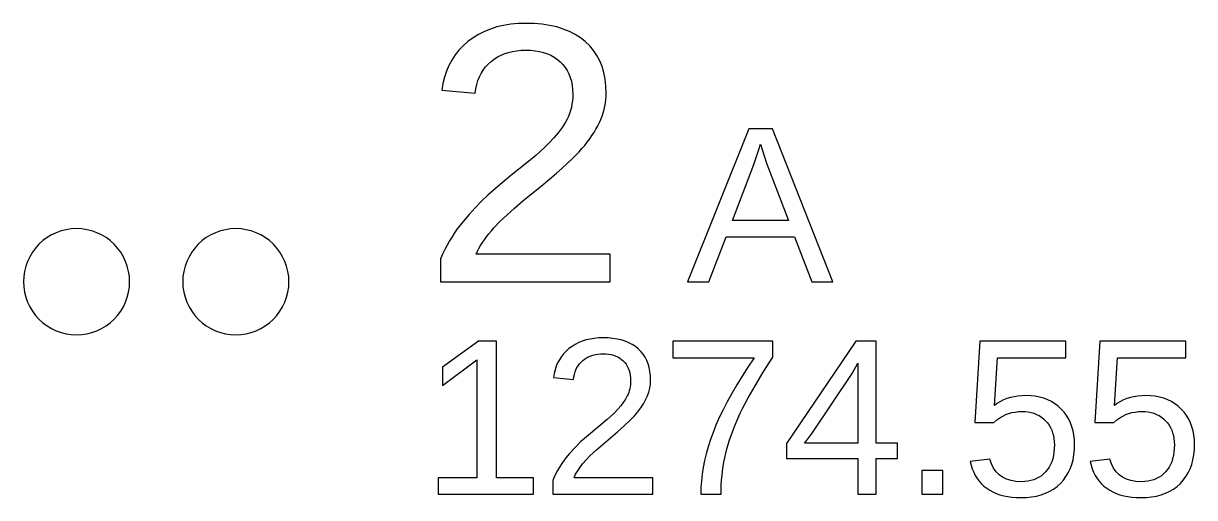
# Model space of a CAD drawing. Header units: metres. Extents: x -61 to 817, y 39 to 684.
# Drawn here: x 228.31 to 250.37, y 389.17 to 398.1 of the extents above; entities that cross this region are included whole.
import ezdxf

# ---------------------------------------------------------------- set-up
doc = ezdxf.new("R2010")
doc.units = ezdxf.units.M

msp = doc.modelspace()

# ---------------------------------------------------------------- linework, layer by layer
for p, q in [((236.995, 397.945), (236.886, 397.89)), ((237.11, 397.991), (236.995, 397.945)), ((237.231, 398.029), (237.11, 397.991)), ((237.358, 398.059), (237.231, 398.029)), ((237.491, 398.08), (237.358, 398.059)), ((237.63, 398.092), (237.491, 398.08)), ((237.775, 398.096), (237.63, 398.092)), ((237.934, 398.092), (237.775, 398.096)), ((238.083, 398.08), (237.934, 398.092)), ((238.225, 398.058), (238.083, 398.08)), ((238.358, 398.029), (238.225, 398.058)), ((238.482, 397.991), (238.358, 398.029)), ((238.599, 397.944), (238.482, 397.991)), ((238.707, 397.89), (238.599, 397.944)), ((236.686, 397.755), (236.597, 397.677)), ((236.783, 397.827), (236.686, 397.755)), ((236.886, 397.89), (236.783, 397.827)), ((238.806, 397.826), (238.707, 397.89)), ((238.897, 397.754), (238.806, 397.826)), ((238.98, 397.675), (238.897, 397.754)), ((236.444, 397.503), (236.38, 397.407)), ((236.516, 397.593), (236.444, 397.503)), ((236.597, 397.677), (236.516, 397.593)), ((237.244, 397.464), (237.309, 397.498)), ((237.309, 397.498), (237.378, 397.527)), ((237.378, 397.527), (237.451, 397.55)), ((237.451, 397.55), (237.527, 397.569)), ((237.527, 397.569), (237.606, 397.582)), ((237.606, 397.582), (237.689, 397.59)), ((237.689, 397.59), (237.775, 397.592)), ((237.775, 397.592), (237.866, 397.59)), ((237.866, 397.59), (237.952, 397.582)), ((237.952, 397.582), (238.033, 397.568)), ((238.033, 397.568), (238.11, 397.549)), ((238.11, 397.549), (238.182, 397.525)), ((238.182, 397.525), (238.25, 397.496)), ((238.25, 397.496), (238.313, 397.461)), ((239.053, 397.588), (238.98, 397.675)), ((239.116, 397.495), (239.053, 397.588)), ((239.169, 397.394), (239.116, 397.495)), ((236.326, 397.305), (236.28, 397.197)), ((236.38, 397.407), (236.326, 397.305)), ((236.975, 397.218), (237.019, 397.276)), ((237.019, 397.276), (237.068, 397.33)), ((237.068, 397.33), (237.122, 397.379)), ((237.122, 397.379), (237.181, 397.424)), ((237.181, 397.424), (237.244, 397.464)), ((238.313, 397.461), (238.372, 397.42)), ((238.372, 397.42), (238.426, 397.374)), ((238.426, 397.374), (238.476, 397.324)), ((238.476, 397.324), (238.519, 397.269)), ((238.519, 397.269), (238.556, 397.21)), ((239.213, 397.286), (239.169, 397.394)), ((239.247, 397.171), (239.213, 397.286)), ((236.243, 397.084), (236.214, 396.965)), ((236.28, 397.197), (236.243, 397.084)), ((236.875, 397.019), (236.903, 397.09)), ((236.903, 397.09), (236.937, 397.156)), ((236.937, 397.156), (236.975, 397.218)), ((238.556, 397.21), (238.588, 397.147)), ((238.588, 397.147), (238.614, 397.079)), ((238.614, 397.079), (238.634, 397.006)), ((239.271, 397.049), (239.247, 397.171)), ((239.286, 396.92), (239.271, 397.049)), ((236.214, 396.965), (236.194, 396.839)), ((236.194, 396.839), (236.821, 396.781)), ((236.821, 396.781), (236.834, 396.865)), ((236.834, 396.865), (236.852, 396.944)), ((236.852, 396.944), (236.875, 397.019)), ((238.634, 397.006), (238.649, 396.93)), ((238.649, 396.93), (238.658, 396.849)), ((238.658, 396.849), (238.66, 396.763)), ((239.29, 396.783), (239.286, 396.92)), ((238.654, 396.636), (238.645, 396.575)), ((238.659, 396.699), (238.654, 396.636)), ((238.66, 396.763), (238.659, 396.699)), ((239.276, 396.598), (239.284, 396.66)), ((239.284, 396.66), (239.289, 396.722)), ((239.289, 396.722), (239.29, 396.783)), ((238.6, 396.4), (238.578, 396.345)), ((238.619, 396.457), (238.6, 396.4)), ((238.634, 396.515), (238.619, 396.457)), ((238.645, 396.575), (238.634, 396.515)), ((239.212, 396.351), (239.233, 396.413)), ((239.233, 396.413), (239.251, 396.474)), ((239.251, 396.474), (239.265, 396.536)), ((239.265, 396.536), (239.276, 396.598)), ((238.493, 396.188), (238.46, 396.138)), ((238.524, 396.239), (238.493, 396.188)), ((238.553, 396.292), (238.524, 396.239)), ((238.578, 396.345), (238.553, 396.292)), ((239.098, 396.106), (239.131, 396.167)), ((239.131, 396.167), (239.161, 396.228)), ((239.161, 396.228), (239.189, 396.29)), ((239.189, 396.29), (239.212, 396.351)), ((238.388, 396.038), (238.307, 395.94)), ((238.46, 396.138), (238.388, 396.038)), ((238.98, 395.923), (239.022, 395.984)), ((239.022, 395.984), (239.062, 396.045)), ((239.062, 396.045), (239.098, 396.106)), ((241.979, 396.112), (240.822, 393.232)), ((242.42, 396.112), (241.979, 396.112)), ((243.558, 393.232), (242.42, 396.112)), ((238.12, 395.751), (237.963, 395.61)), ((238.217, 395.845), (238.12, 395.751)), ((238.307, 395.94), (238.217, 395.845)), ((238.778, 395.677), (238.833, 395.739)), ((238.833, 395.739), (238.885, 395.8)), ((238.885, 395.8), (238.934, 395.861)), ((238.934, 395.861), (238.98, 395.923)), ((242.069, 395.442), (242.165, 395.725)), ((242.165, 395.725), (242.194, 395.82)), ((242.194, 395.82), (242.311, 395.465)), ((237.963, 395.61), (237.795, 395.469)), ((238.558, 395.46), (238.643, 395.54)), ((238.643, 395.54), (238.716, 395.613)), ((238.716, 395.613), (238.778, 395.677)), ((237.795, 395.469), (237.494, 395.231)), ((238.353, 395.278), (238.461, 395.373)), ((238.461, 395.373), (238.558, 395.46)), ((241.666, 394.384), (242.069, 395.442)), ((242.311, 395.465), (242.724, 394.384)), ((237.494, 395.231), (237.249, 395.025)), ((237.721, 394.754), (238.103, 395.066)), ((238.103, 395.066), (238.353, 395.278)), ((237.064, 394.862), (236.943, 394.747)), ((237.249, 395.025), (237.064, 394.862)), ((236.824, 394.626), (236.708, 394.499)), ((236.943, 394.747), (236.824, 394.626)), ((237.417, 394.489), (237.561, 394.619)), ((237.561, 394.619), (237.721, 394.754)), ((236.708, 394.499), (236.594, 394.366)), ((237.289, 394.366), (237.417, 394.489)), ((229.024, 394.189), (228.932, 394.156)), ((229.119, 394.213), (229.024, 394.189)), ((229.216, 394.228), (229.119, 394.213)), ((229.314, 394.232), (229.216, 394.228)), ((229.413, 394.228), (229.314, 394.232)), ((229.51, 394.213), (229.413, 394.228)), ((229.605, 394.189), (229.51, 394.213)), ((229.697, 394.156), (229.605, 394.189)), ((232.024, 394.189), (231.932, 394.156)), ((232.119, 394.213), (232.024, 394.189)), ((232.216, 394.228), (232.119, 394.213)), ((232.314, 394.232), (232.216, 394.228)), ((232.413, 394.228), (232.314, 394.232)), ((232.51, 394.213), (232.413, 394.228)), ((232.605, 394.189), (232.51, 394.213)), ((232.697, 394.156), (232.605, 394.189)), ((236.486, 394.227), (236.435, 394.153)), ((236.539, 394.298), (236.486, 394.227)), ((236.594, 394.366), (236.539, 394.298)), ((237.08, 394.135), (237.127, 394.192)), ((237.127, 394.192), (237.177, 394.248)), ((237.177, 394.248), (237.289, 394.366)), ((242.724, 394.384), (241.666, 394.384)), ((228.68, 394.006), (228.607, 393.94)), ((228.759, 394.064), (228.68, 394.006)), ((228.843, 394.114), (228.759, 394.064)), ((228.932, 394.156), (228.843, 394.114)), ((229.786, 394.114), (229.697, 394.156)), ((229.87, 394.064), (229.786, 394.114)), ((229.949, 394.006), (229.87, 394.064)), ((230.022, 393.94), (229.949, 394.006)), ((231.68, 394.006), (231.607, 393.94)), ((231.759, 394.064), (231.68, 394.006)), ((231.843, 394.114), (231.759, 394.064)), ((231.932, 394.156), (231.843, 394.114)), ((232.786, 394.114), (232.697, 394.156)), ((232.87, 394.064), (232.786, 394.114)), ((232.949, 394.006), (232.87, 394.064)), ((233.022, 393.94), (232.949, 394.006)), ((236.338, 394), (236.293, 393.919)), ((236.386, 394.078), (236.338, 394)), ((236.435, 394.153), (236.386, 394.078)), ((236.925, 393.914), (236.959, 393.969)), ((236.959, 393.969), (236.996, 394.024)), ((236.996, 394.024), (237.037, 394.079)), ((237.037, 394.079), (237.08, 394.135)), ((241.224, 393.232), (241.549, 394.081)), ((241.549, 394.081), (242.838, 394.081)), ((242.838, 394.081), (243.161, 393.232)), ((228.483, 393.788), (228.433, 393.704)), ((228.541, 393.867), (228.483, 393.788)), ((228.607, 393.94), (228.541, 393.867)), ((230.088, 393.867), (230.022, 393.94)), ((230.146, 393.788), (230.088, 393.867)), ((230.196, 393.704), (230.146, 393.788)), ((231.483, 393.788), (231.433, 393.704)), ((231.541, 393.867), (231.483, 393.788)), ((231.607, 393.94), (231.541, 393.867)), ((233.088, 393.867), (233.022, 393.94)), ((233.146, 393.788), (233.088, 393.867)), ((233.196, 393.704), (233.146, 393.788)), ((236.207, 393.752), (236.167, 393.664)), ((236.249, 393.837), (236.207, 393.752)), ((236.293, 393.919), (236.249, 393.837)), ((236.841, 393.753), (236.866, 393.807)), ((239.365, 393.753), (236.841, 393.753)), ((236.866, 393.807), (236.894, 393.86)), ((236.894, 393.86), (236.925, 393.914)), ((239.365, 393.232), (239.365, 393.753)), ((228.358, 393.523), (228.334, 393.428)), ((228.391, 393.615), (228.358, 393.523)), ((228.433, 393.704), (228.391, 393.615)), ((230.238, 393.615), (230.196, 393.704)), ((230.271, 393.523), (230.238, 393.615)), ((230.295, 393.428), (230.271, 393.523)), ((231.358, 393.523), (231.334, 393.428)), ((231.391, 393.615), (231.358, 393.523)), ((231.433, 393.704), (231.391, 393.615)), ((233.238, 393.615), (233.196, 393.704)), ((233.271, 393.523), (233.238, 393.615)), ((233.295, 393.428), (233.271, 393.523)), ((236.167, 393.664), (236.167, 393.232)), ((228.319, 393.331), (228.314, 393.232)), ((228.334, 393.428), (228.319, 393.331)), ((230.31, 393.331), (230.295, 393.428)), ((230.314, 393.232), (230.31, 393.331)), ((231.319, 393.331), (231.314, 393.232)), ((231.334, 393.428), (231.319, 393.331)), ((233.31, 393.331), (233.295, 393.428)), ((233.314, 393.232), (233.31, 393.331)), ((228.314, 393.232), (228.319, 393.134)), ((228.319, 393.134), (228.334, 393.037)), ((230.295, 393.037), (230.31, 393.134)), ((230.31, 393.134), (230.314, 393.232)), ((231.314, 393.232), (231.319, 393.134)), ((231.319, 393.134), (231.334, 393.037)), ((233.295, 393.037), (233.31, 393.134)), ((233.31, 393.134), (233.314, 393.232)), ((236.167, 393.232), (239.365, 393.232)), ((240.822, 393.232), (241.224, 393.232)), ((243.161, 393.232), (243.558, 393.232)), ((228.334, 393.037), (228.358, 392.942)), ((228.358, 392.942), (228.391, 392.85)), ((230.238, 392.85), (230.271, 392.942)), ((230.271, 392.942), (230.295, 393.037)), ((231.334, 393.037), (231.358, 392.942)), ((231.358, 392.942), (231.391, 392.85)), ((233.238, 392.85), (233.271, 392.942)), ((233.271, 392.942), (233.295, 393.037)), ((228.391, 392.85), (228.433, 392.761)), ((228.433, 392.761), (228.483, 392.677)), ((228.483, 392.677), (228.541, 392.598)), ((230.088, 392.598), (230.146, 392.677)), ((230.146, 392.677), (230.196, 392.761)), ((230.196, 392.761), (230.238, 392.85)), ((231.391, 392.85), (231.433, 392.761)), ((231.433, 392.761), (231.483, 392.677)), ((231.483, 392.677), (231.541, 392.598)), ((233.088, 392.598), (233.146, 392.677)), ((233.146, 392.677), (233.196, 392.761)), ((233.196, 392.761), (233.238, 392.85)), ((228.541, 392.598), (228.607, 392.525)), ((228.607, 392.525), (228.68, 392.459)), ((228.68, 392.459), (228.759, 392.401)), ((229.87, 392.401), (229.949, 392.459)), ((229.949, 392.459), (230.022, 392.525)), ((230.022, 392.525), (230.088, 392.598)), ((231.541, 392.598), (231.607, 392.525)), ((231.607, 392.525), (231.68, 392.459)), ((231.68, 392.459), (231.759, 392.401)), ((232.87, 392.401), (232.949, 392.459)), ((232.949, 392.459), (233.022, 392.525)), ((233.022, 392.525), (233.088, 392.598)), ((228.759, 392.401), (228.843, 392.351)), ((228.843, 392.351), (228.932, 392.309)), ((228.932, 392.309), (229.024, 392.276)), ((229.024, 392.276), (229.119, 392.252)), ((229.119, 392.252), (229.216, 392.237)), ((229.216, 392.237), (229.314, 392.232)), ((229.314, 392.232), (229.413, 392.237)), ((229.413, 392.237), (229.51, 392.252)), ((229.51, 392.252), (229.605, 392.276)), ((229.605, 392.276), (229.697, 392.309)), ((229.697, 392.309), (229.786, 392.351)), ((229.786, 392.351), (229.87, 392.401)), ((231.759, 392.401), (231.843, 392.351)), ((231.843, 392.351), (231.932, 392.309)), ((231.932, 392.309), (232.024, 392.276)), ((232.024, 392.276), (232.119, 392.252)), ((232.119, 392.252), (232.216, 392.237)), ((232.216, 392.237), (232.314, 392.232)), ((232.314, 392.232), (232.413, 392.237)), ((232.413, 392.237), (232.51, 392.252)), ((232.51, 392.252), (232.605, 392.276)), ((232.605, 392.276), (232.697, 392.309)), ((232.697, 392.309), (232.786, 392.351)), ((232.786, 392.351), (232.87, 392.401)), ((236.887, 392.112), (236.21, 391.625)), ((237.224, 392.112), (236.887, 392.112)), ((237.224, 389.543), (237.224, 392.112)), ((238.589, 391.973), (238.536, 391.927)), ((238.647, 392.016), (238.589, 391.973)), ((238.707, 392.054), (238.647, 392.016)), ((238.772, 392.086), (238.707, 392.054)), ((238.84, 392.114), (238.772, 392.086)), ((238.911, 392.136), (238.84, 392.114)), ((238.986, 392.154), (238.911, 392.136)), ((239.064, 392.166), (238.986, 392.154)), ((239.146, 392.174), (239.064, 392.166)), ((239.231, 392.176), (239.146, 392.174)), ((239.325, 392.174), (239.231, 392.176)), ((239.413, 392.166), (239.325, 392.174)), ((239.496, 392.153), (239.413, 392.166)), ((239.575, 392.136), (239.496, 392.153)), ((239.648, 392.113), (239.575, 392.136)), ((239.717, 392.084), (239.648, 392.113)), ((239.781, 392.051), (239.717, 392.084)), ((239.839, 392.013), (239.781, 392.051)), ((239.893, 391.969), (239.839, 392.013)), ((242.43, 392.112), (240.546, 392.112)), ((240.546, 392.112), (240.546, 391.801)), ((242.43, 391.815), (242.43, 392.112)), ((243.994, 392.112), (242.689, 390.188)), ((244.376, 392.112), (243.994, 392.112)), ((244.376, 390.192), (244.376, 392.112)), ((246.326, 392.112), (246.231, 390.583)), ((247.946, 392.112), (246.326, 392.112)), ((247.946, 391.801), (247.946, 392.112)), ((248.586, 392.112), (248.491, 390.583)), ((250.206, 392.112), (248.586, 392.112)), ((250.206, 391.801), (250.206, 392.112)), ((236.21, 391.28), (236.856, 391.763)), ((236.856, 391.763), (236.856, 389.543)), ((238.409, 391.765), (238.376, 391.705)), ((238.446, 391.823), (238.409, 391.765)), ((238.489, 391.876), (238.446, 391.823)), ((238.536, 391.927), (238.489, 391.876)), ((238.849, 391.748), (238.884, 391.775)), ((238.884, 391.775), (238.92, 391.799)), ((238.92, 391.799), (238.958, 391.819)), ((238.958, 391.819), (238.999, 391.836)), ((238.999, 391.836), (239.041, 391.85)), ((239.041, 391.85), (239.086, 391.861)), ((239.086, 391.861), (239.132, 391.869)), ((239.132, 391.869), (239.181, 391.874)), ((239.181, 391.874), (239.231, 391.875)), ((239.231, 391.875), (239.284, 391.874)), ((239.284, 391.874), (239.334, 391.869)), ((239.334, 391.869), (239.382, 391.861)), ((239.382, 391.861), (239.427, 391.849)), ((239.427, 391.849), (239.469, 391.834)), ((239.469, 391.834), (239.509, 391.816)), ((239.509, 391.816), (239.546, 391.795)), ((239.546, 391.795), (239.58, 391.77)), ((239.58, 391.77), (239.612, 391.742)), ((239.942, 391.921), (239.893, 391.969)), ((239.985, 391.869), (239.942, 391.921)), ((240.022, 391.812), (239.985, 391.869)), ((240.054, 391.751), (240.022, 391.812)), ((240.079, 391.685), (240.054, 391.751)), ((240.546, 391.801), (242.077, 391.801)), ((242.077, 391.801), (241.96, 391.627)), ((242.249, 391.53), (242.43, 391.815)), ((246.605, 390.905), (246.659, 391.801)), ((246.659, 391.801), (247.946, 391.801)), ((248.865, 390.905), (248.919, 391.801)), ((248.919, 391.801), (250.206, 391.801)), ((236.21, 391.625), (236.21, 391.28)), ((238.327, 391.573), (238.311, 391.502)), ((238.349, 391.641), (238.327, 391.573)), ((238.376, 391.705), (238.349, 391.641)), ((238.691, 391.489), (238.704, 391.534)), ((238.704, 391.534), (238.721, 391.576)), ((238.721, 391.576), (238.74, 391.615)), ((238.74, 391.615), (238.763, 391.652)), ((238.763, 391.652), (238.789, 391.687)), ((238.789, 391.687), (238.817, 391.719)), ((238.817, 391.719), (238.849, 391.748)), ((239.612, 391.742), (239.641, 391.712)), ((239.641, 391.712), (239.666, 391.678)), ((239.666, 391.678), (239.688, 391.642)), ((239.688, 391.642), (239.707, 391.603)), ((239.707, 391.603), (239.722, 391.561)), ((239.722, 391.561), (239.734, 391.517)), ((240.099, 391.616), (240.079, 391.685)), ((240.114, 391.542), (240.099, 391.616)), ((240.122, 391.463), (240.114, 391.542)), ((241.96, 391.627), (241.851, 391.457)), ((242.093, 391.273), (242.249, 391.53)), ((243.923, 391.505), (244.03, 391.7)), ((244.03, 391.7), (244.03, 390.192)), ((238.311, 391.502), (238.299, 391.427)), ((238.299, 391.427), (238.673, 391.392)), ((238.673, 391.392), (238.681, 391.442)), ((238.681, 391.442), (238.691, 391.489)), ((239.734, 391.517), (239.742, 391.47)), ((239.742, 391.47), (239.748, 391.421)), ((239.748, 391.33), (239.745, 391.292)), ((239.748, 391.421), (239.749, 391.368)), ((239.749, 391.368), (239.748, 391.33)), ((240.125, 391.38), (240.122, 391.463)), ((240.122, 391.305), (240.125, 391.38)), ((241.851, 391.457), (241.75, 391.291)), ((243.168, 390.382), (243.923, 391.505)), ((239.701, 391.115), (239.686, 391.082)), ((239.714, 391.148), (239.701, 391.115)), ((239.725, 391.183), (239.714, 391.148)), ((239.733, 391.218), (239.725, 391.183)), ((239.74, 391.254), (239.733, 391.218)), ((239.745, 391.292), (239.74, 391.254)), ((240.065, 391.082), (240.091, 391.156)), ((240.091, 391.156), (240.11, 391.231)), ((240.11, 391.231), (240.122, 391.305)), ((241.656, 391.13), (241.57, 390.974)), ((241.75, 391.291), (241.656, 391.13)), ((241.962, 391.045), (242.093, 391.273)), ((239.565, 390.899), (239.515, 390.84)), ((239.61, 390.958), (239.565, 390.899)), ((239.651, 391.02), (239.61, 390.958)), ((239.686, 391.082), (239.651, 391.02)), ((239.942, 390.859), (239.99, 390.933)), ((239.99, 390.933), (240.031, 391.007)), ((240.031, 391.007), (240.065, 391.082)), ((241.57, 390.974), (241.492, 390.822)), ((241.857, 390.846), (241.907, 390.942)), ((241.907, 390.942), (241.962, 391.045)), ((246.659, 390.944), (246.605, 390.905)), ((246.716, 390.978), (246.659, 390.944)), ((246.776, 391.007), (246.716, 390.978)), ((246.838, 391.032), (246.776, 391.007)), ((246.903, 391.052), (246.838, 391.032)), ((246.972, 391.068), (246.903, 391.052)), ((247.043, 391.079), (246.972, 391.068)), ((247.117, 391.086), (247.043, 391.079)), ((247.193, 391.088), (247.117, 391.086)), ((247.285, 391.085), (247.193, 391.088)), ((247.372, 391.076), (247.285, 391.085)), ((247.454, 391.06), (247.372, 391.076)), ((247.533, 391.038), (247.454, 391.06)), ((247.607, 391.01), (247.533, 391.038)), ((247.677, 390.975), (247.607, 391.01)), ((247.743, 390.934), (247.677, 390.975)), ((247.805, 390.887), (247.743, 390.934)), ((247.862, 390.833), (247.805, 390.887)), ((248.919, 390.944), (248.865, 390.905)), ((248.976, 390.978), (248.919, 390.944)), ((249.035, 391.007), (248.976, 390.978)), ((249.098, 391.032), (249.035, 391.007)), ((249.163, 391.052), (249.098, 391.032)), ((249.231, 391.068), (249.163, 391.052)), ((249.303, 391.079), (249.231, 391.068)), ((249.376, 391.086), (249.303, 391.079)), ((249.453, 391.088), (249.376, 391.086)), ((249.544, 391.085), (249.453, 391.088)), ((249.631, 391.076), (249.544, 391.085)), ((249.714, 391.06), (249.631, 391.076)), ((249.793, 391.038), (249.714, 391.06)), ((249.867, 391.01), (249.793, 391.038)), ((249.937, 390.975), (249.867, 391.01)), ((250.003, 390.934), (249.937, 390.975)), ((250.065, 390.887), (250.003, 390.934)), ((250.122, 390.833), (250.065, 390.887)), ((239.431, 390.754), (239.307, 390.641)), ((239.515, 390.84), (239.431, 390.754)), ((239.744, 390.627), (239.823, 390.71)), ((239.823, 390.71), (239.886, 390.785)), ((239.886, 390.785), (239.942, 390.859)), ((241.421, 390.675), (241.358, 390.533)), ((241.492, 390.822), (241.421, 390.675)), ((241.704, 390.504), (241.775, 390.673)), ((241.775, 390.673), (241.814, 390.757)), ((241.814, 390.757), (241.857, 390.846)), ((246.646, 390.63), (246.702, 390.67)), ((246.702, 390.67), (246.759, 390.704)), ((246.759, 390.704), (246.815, 390.731)), ((246.815, 390.731), (246.872, 390.752)), ((246.872, 390.752), (246.93, 390.769)), ((246.93, 390.769), (246.991, 390.78)), ((246.991, 390.78), (247.053, 390.787)), ((247.053, 390.787), (247.117, 390.789)), ((247.117, 390.789), (247.179, 390.787)), ((247.179, 390.787), (247.237, 390.781)), ((247.237, 390.781), (247.293, 390.77)), ((247.293, 390.77), (247.345, 390.755)), ((247.345, 390.755), (247.395, 390.736)), ((247.395, 390.736), (247.442, 390.712)), ((247.442, 390.712), (247.486, 390.684)), ((247.486, 390.684), (247.527, 390.652)), ((247.527, 390.652), (247.565, 390.615)), ((247.915, 390.775), (247.862, 390.833)), ((247.961, 390.713), (247.915, 390.775)), ((248.001, 390.646), (247.961, 390.713)), ((248.906, 390.63), (248.962, 390.67)), ((248.962, 390.67), (249.019, 390.704)), ((249.019, 390.704), (249.075, 390.731)), ((249.075, 390.731), (249.132, 390.752)), ((249.132, 390.752), (249.19, 390.769)), ((249.19, 390.769), (249.251, 390.78)), ((249.251, 390.78), (249.313, 390.787)), ((249.313, 390.787), (249.377, 390.789)), ((249.377, 390.789), (249.438, 390.787)), ((249.438, 390.787), (249.497, 390.781)), ((249.497, 390.781), (249.552, 390.77)), ((249.552, 390.77), (249.605, 390.755)), ((249.605, 390.755), (249.655, 390.736)), ((249.655, 390.736), (249.702, 390.712)), ((249.702, 390.712), (249.746, 390.684)), ((249.746, 390.684), (249.787, 390.652)), ((249.787, 390.652), (249.825, 390.615)), ((250.175, 390.775), (250.122, 390.833)), ((250.221, 390.713), (250.175, 390.775)), ((250.261, 390.646), (250.221, 390.713)), ((239.307, 390.641), (238.954, 390.347)), ((239.503, 390.406), (239.637, 390.526)), ((239.637, 390.526), (239.744, 390.627)), ((241.358, 390.533), (241.303, 390.394)), ((241.642, 390.336), (241.704, 390.504)), ((246.231, 390.583), (246.589, 390.583)), ((246.589, 390.583), (246.646, 390.63)), ((247.565, 390.615), (247.601, 390.576)), ((247.601, 390.576), (247.631, 390.533)), ((247.631, 390.533), (247.658, 390.488)), ((247.658, 390.488), (247.681, 390.44)), ((247.681, 390.44), (247.699, 390.39)), ((248.035, 390.576), (248.001, 390.646)), ((248.063, 390.503), (248.035, 390.576)), ((248.085, 390.425), (248.063, 390.503)), ((248.491, 390.583), (248.849, 390.583)), ((248.849, 390.583), (248.906, 390.63)), ((249.825, 390.615), (249.86, 390.576)), ((249.86, 390.576), (249.891, 390.533)), ((249.891, 390.533), (249.918, 390.488)), ((249.918, 390.488), (249.941, 390.44)), ((249.941, 390.44), (249.959, 390.39)), ((250.295, 390.576), (250.261, 390.646)), ((250.323, 390.503), (250.295, 390.576)), ((250.344, 390.425), (250.323, 390.503)), ((238.809, 390.216), (238.703, 390.11)), ((238.954, 390.347), (238.809, 390.216)), ((239.108, 390.068), (239.503, 390.406)), ((241.255, 390.26), (241.212, 390.126)), ((241.303, 390.394), (241.255, 390.26)), ((241.588, 390.169), (241.614, 390.253)), ((241.614, 390.253), (241.642, 390.336)), ((243.027, 390.192), (243.059, 390.232)), ((243.059, 390.232), (243.168, 390.382)), ((247.699, 390.39), (247.714, 390.337)), ((247.714, 390.337), (247.724, 390.281)), ((247.724, 390.281), (247.73, 390.223)), ((247.73, 390.223), (247.732, 390.161)), ((248.1, 390.344), (248.085, 390.425)), ((248.109, 390.258), (248.1, 390.344)), ((248.112, 390.169), (248.109, 390.258)), ((249.959, 390.39), (249.974, 390.337)), ((249.974, 390.337), (249.984, 390.281)), ((249.984, 390.281), (249.99, 390.223)), ((249.99, 390.223), (249.992, 390.161)), ((250.36, 390.344), (250.344, 390.425)), ((250.369, 390.258), (250.36, 390.344)), ((250.372, 390.169), (250.369, 390.258)), ((238.6, 389.996), (238.533, 389.915)), ((238.703, 390.11), (238.6, 389.996)), ((238.984, 389.952), (239.108, 390.068)), ((241.175, 389.994), (241.143, 389.864)), ((241.212, 390.126), (241.175, 389.994)), ((241.525, 389.92), (241.544, 390.003)), ((241.544, 390.003), (241.565, 390.086)), ((241.565, 390.086), (241.588, 390.169)), ((242.689, 390.188), (242.689, 389.904)), ((244.03, 390.192), (243.027, 390.192)), ((244.778, 390.192), (244.376, 390.192)), ((244.778, 389.904), (244.778, 390.192)), ((247.724, 390.024), (247.714, 389.961)), ((247.73, 390.091), (247.724, 390.024)), ((247.732, 390.161), (247.73, 390.091)), ((248.099, 389.972), (248.109, 390.068)), ((248.109, 390.068), (248.112, 390.169)), ((249.984, 390.024), (249.974, 389.961)), ((249.99, 390.091), (249.984, 390.024)), ((249.992, 390.161), (249.99, 390.091)), ((250.359, 389.972), (250.369, 390.068)), ((250.369, 390.068), (250.372, 390.169)), ((238.47, 389.831), (238.411, 389.741)), ((238.533, 389.915), (238.47, 389.831)), ((238.799, 389.741), (238.853, 389.809)), ((238.853, 389.809), (238.914, 389.879)), ((238.914, 389.879), (238.984, 389.952)), ((241.143, 389.864), (241.118, 389.735)), ((241.494, 389.752), (241.508, 389.837)), ((241.508, 389.837), (241.525, 389.92)), ((242.689, 389.904), (244.03, 389.904)), ((244.03, 389.904), (244.03, 389.232)), ((244.376, 389.904), (244.778, 389.904)), ((244.376, 389.232), (244.376, 389.904)), ((246.517, 389.892), (246.148, 389.849)), ((246.148, 389.849), (246.165, 389.778)), ((246.165, 389.778), (246.186, 389.71)), ((246.547, 389.803), (246.517, 389.892)), ((246.586, 389.725), (246.547, 389.803)), ((247.659, 389.791), (247.632, 389.742)), ((247.681, 389.844), (247.659, 389.791)), ((247.7, 389.901), (247.681, 389.844)), ((247.714, 389.961), (247.7, 389.901)), ((248.03, 389.713), (248.06, 389.794)), ((248.06, 389.794), (248.083, 389.881)), ((248.083, 389.881), (248.099, 389.972)), ((248.777, 389.892), (248.408, 389.849)), ((248.408, 389.849), (248.425, 389.778)), ((248.425, 389.778), (248.446, 389.71)), ((248.807, 389.803), (248.777, 389.892)), ((248.846, 389.725), (248.807, 389.803)), ((249.918, 389.791), (249.892, 389.742)), ((249.941, 389.844), (249.918, 389.791)), ((249.959, 389.901), (249.941, 389.844)), ((249.974, 389.961), (249.959, 389.901)), ((250.29, 389.713), (250.319, 389.794)), ((250.319, 389.794), (250.342, 389.881)), ((250.342, 389.881), (250.359, 389.972)), ((238.356, 389.645), (238.306, 389.543)), ((238.411, 389.741), (238.356, 389.645)), ((238.684, 389.543), (238.715, 389.608)), ((238.715, 389.608), (238.753, 389.674)), ((238.753, 389.674), (238.799, 389.741)), ((241.098, 389.607), (241.083, 389.481)), ((241.118, 389.735), (241.098, 389.607)), ((241.464, 389.495), (241.472, 389.582)), ((241.472, 389.582), (241.482, 389.667)), ((241.482, 389.667), (241.494, 389.752)), ((245.629, 389.68), (245.233, 389.68)), ((245.233, 389.68), (245.233, 389.232)), ((245.629, 389.232), (245.629, 389.68)), ((246.186, 389.71), (246.212, 389.646)), ((246.212, 389.646), (246.242, 389.586)), ((246.242, 389.586), (246.276, 389.53)), ((246.634, 389.656), (246.586, 389.725)), ((246.691, 389.599), (246.634, 389.656)), ((246.757, 389.551), (246.691, 389.599)), ((246.831, 389.515), (246.757, 389.551)), ((247.442, 389.55), (247.395, 389.525)), ((247.487, 389.579), (247.442, 389.55)), ((247.528, 389.614), (247.487, 389.579)), ((247.566, 389.652), (247.528, 389.614)), ((247.601, 389.695), (247.566, 389.652)), ((247.632, 389.742), (247.601, 389.695)), ((247.901, 389.497), (247.95, 389.564)), ((247.95, 389.564), (247.993, 389.636)), ((247.993, 389.636), (248.03, 389.713)), ((248.446, 389.71), (248.471, 389.646)), ((248.471, 389.646), (248.501, 389.586)), ((248.501, 389.586), (248.536, 389.53)), ((248.894, 389.656), (248.846, 389.725)), ((248.951, 389.599), (248.894, 389.656)), ((249.016, 389.551), (248.951, 389.599)), ((249.091, 389.515), (249.016, 389.551)), ((249.702, 389.55), (249.654, 389.525)), ((249.747, 389.579), (249.702, 389.55)), ((249.788, 389.614), (249.747, 389.579)), ((249.826, 389.652), (249.788, 389.614)), ((249.861, 389.695), (249.826, 389.652)), ((249.892, 389.742), (249.861, 389.695)), ((250.16, 389.497), (250.21, 389.564)), ((250.21, 389.564), (250.253, 389.636)), ((250.253, 389.636), (250.29, 389.713)), ((236.856, 389.543), (236.127, 389.543)), ((236.127, 389.543), (236.127, 389.232)), ((237.92, 389.543), (237.224, 389.543)), ((237.92, 389.232), (237.92, 389.543)), ((238.306, 389.543), (238.282, 389.49)), ((238.282, 389.49), (238.282, 389.232)), ((240.17, 389.543), (238.684, 389.543)), ((240.17, 389.232), (240.17, 389.543)), ((241.075, 389.356), (241.072, 389.232)), ((241.083, 389.481), (241.075, 389.356)), ((241.455, 389.321), (241.458, 389.408)), ((241.458, 389.408), (241.464, 389.495)), ((246.276, 389.53), (246.315, 389.477)), ((246.315, 389.477), (246.358, 389.429)), ((246.358, 389.429), (246.405, 389.384)), ((246.405, 389.384), (246.457, 389.343)), ((246.457, 389.343), (246.514, 389.307)), ((246.915, 389.488), (246.831, 389.515)), ((247.007, 389.473), (246.915, 389.488)), ((247.108, 389.467), (247.007, 389.473)), ((247.172, 389.47), (247.108, 389.467)), ((247.232, 389.477), (247.172, 389.47)), ((247.29, 389.488), (247.232, 389.477)), ((247.344, 389.504), (247.29, 389.488)), ((247.395, 389.525), (247.344, 389.504)), ((247.643, 389.287), (247.715, 389.33)), ((247.715, 389.33), (247.782, 389.379)), ((247.782, 389.379), (247.844, 389.435)), ((247.844, 389.435), (247.901, 389.497)), ((248.536, 389.53), (248.574, 389.477)), ((248.574, 389.477), (248.618, 389.429)), ((248.618, 389.429), (248.665, 389.384)), ((248.665, 389.384), (248.717, 389.343)), ((248.717, 389.343), (248.774, 389.307)), ((249.174, 389.488), (249.091, 389.515)), ((249.267, 389.473), (249.174, 389.488)), ((249.368, 389.467), (249.267, 389.473)), ((249.432, 389.47), (249.368, 389.467)), ((249.492, 389.477), (249.432, 389.47)), ((249.549, 389.488), (249.492, 389.477)), ((249.603, 389.504), (249.549, 389.488)), ((249.654, 389.525), (249.603, 389.504)), ((249.903, 389.287), (249.975, 389.33)), ((249.975, 389.33), (250.042, 389.379)), ((250.042, 389.379), (250.104, 389.435)), ((250.104, 389.435), (250.16, 389.497)), ((236.127, 389.232), (237.92, 389.232)), ((238.282, 389.232), (240.17, 389.232)), ((241.072, 389.232), (241.454, 389.232)), ((241.454, 389.232), (241.455, 389.321)), ((244.03, 389.232), (244.376, 389.232)), ((245.233, 389.232), (245.629, 389.232)), ((246.514, 389.307), (246.574, 389.274)), ((246.574, 389.274), (246.638, 389.246)), ((246.638, 389.246), (246.706, 389.223)), ((246.706, 389.223), (246.777, 389.203)), ((246.777, 389.203), (246.853, 389.188)), ((246.853, 389.188), (246.932, 389.177)), ((246.932, 389.177), (247.015, 389.171)), ((247.015, 389.171), (247.101, 389.169)), ((247.101, 389.169), (247.204, 389.172)), ((247.204, 389.172), (247.302, 389.182)), ((247.302, 389.182), (247.395, 389.198)), ((247.395, 389.198), (247.483, 389.221)), ((247.483, 389.221), (247.565, 389.251)), ((247.565, 389.251), (247.643, 389.287)), ((248.774, 389.307), (248.834, 389.274)), ((248.834, 389.274), (248.898, 389.246)), ((248.898, 389.246), (248.965, 389.223)), ((248.965, 389.223), (249.037, 389.203)), ((249.037, 389.203), (249.112, 389.188)), ((249.112, 389.188), (249.191, 389.177)), ((249.191, 389.177), (249.274, 389.171)), ((249.274, 389.171), (249.361, 389.169)), ((249.361, 389.169), (249.464, 389.172)), ((249.464, 389.172), (249.562, 389.182)), ((249.562, 389.182), (249.655, 389.198)), ((249.655, 389.198), (249.743, 389.221)), ((249.743, 389.221), (249.825, 389.251)), ((249.825, 389.251), (249.903, 389.287))]:
    msp.add_line(p, q)

doc.saveas('drawing.dxf')
